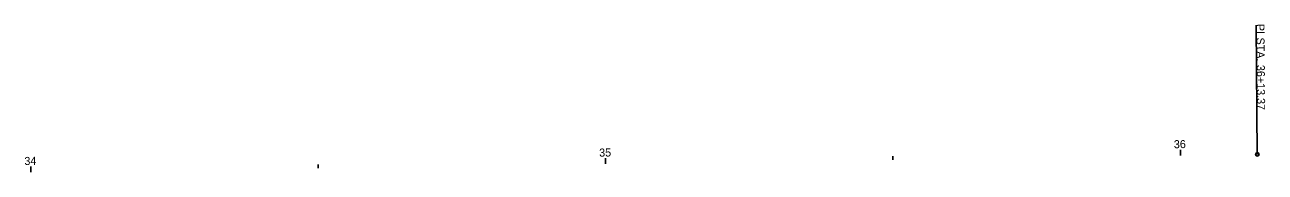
# Model space of a CAD drawing. Extents: x 1984146 to 1988426, y 752369 to 752822.
# Drawn here: x 1986317.5 to 1986533.3, y 752783 to 752808.7 of the extents above; entities that cross this region are included whole.
import ezdxf

# ---------------------------------------------------------------- set-up
doc = ezdxf.new("R2010")
doc.units = 0
for name, color, linetype in [('DR_P_Ditch', 7, 'Continuous'), ('DR_P_Drainage_Area', 7, 'Continuous'), ('DR_P_Storm_Sewer', 7, 'Continuous'), ('DT_X_Island', 7, 'Continuous'), ('MD_P_Intersection_MatchLine', 7, 'Continuous'), ('PV_X_COP', 7, 'Continuous')]:
    doc.layers.add(name, color=color, linetype=linetype)

msp = doc.modelspace()

# ---------------------------------------------------------------- linework, layer by layer
at = {"layer": 'DR_P_Ditch'}
for p, q in [((1986418.56, 752784.49), (1986418.54, 752785.49)), ((1986518.55, 752785.95), (1986518.54, 752786.55)), ((1986318.57, 752783.03), (1986318.56, 752783.63))]:
    msp.add_line(p, q, dxfattribs=at)
at = {"layer": 'DR_P_Drainage_Area'}
for p, q in [((1986418.56, 752784.49), (1986418.54, 752785.49)), ((1986468.55, 752785.22), (1986468.55, 752785.82)), ((1986518.55, 752785.95), (1986518.53, 752786.95)), ((1986318.57, 752783.03), (1986318.56, 752784.03)), ((1986368.56, 752783.76), (1986368.56, 752784.36))]:
    msp.add_line(p, q, dxfattribs=at)
at = {"layer": 'DR_P_Storm_Sewer'}
msp.add_line((1986531.92, 752786.15), (1986531.74, 752808.65), dxfattribs=at)
msp.add_circle((1986531.92, 752786.15), 0.3, dxfattribs=at)
at = {"layer": 'DT_X_Island'}
msp.add_line((1986531.92, 752786.15), (1986531.74, 752808.65), dxfattribs=at)
msp.add_circle((1986531.92, 752786.15), 0.3, dxfattribs=at)
at = {"layer": 'MD_P_Intersection_MatchLine'}
msp.add_line((1986418.56, 752784.49), (1986418.55, 752785.09), dxfattribs=at)
at = {"layer": 'PV_X_COP'}
msp.add_line((1986531.92, 752786.15), (1986531.74, 752808.65), dxfattribs=at)
msp.add_circle((1986531.92, 752786.15), 0.3, dxfattribs=at)

# ---------------------------------------------------------------- texts
at = {"layer": 'DR_P_Ditch'}
msp.add_text('35', height=1.4, rotation=0.8368, dxfattribs=at).set_placement((1986417.45, 752785.75))
at = {"layer": 'DR_P_Drainage_Area'}
for s, p in [('36', (1986517.41, 752787.21)), ('34', (1986317.47, 752784.29)), ('35', (1986417.45, 752785.75))]:
    msp.add_text(s, height=1.4, rotation=0.8368, dxfattribs=at).set_placement(p)
at = {"layer": 'DR_P_Storm_Sewer'}
for s, p in [('PI', (1986531.76, 752808.86)), (' STA. ', (1986531.77, 752807.01)), ('36+13.37', (1986531.82, 752801.72))]:
    msp.add_text(s, height=1.4, rotation=270.4566, dxfattribs=at).set_placement(p)
at = {"layer": 'DT_X_Island'}
for s, p in [('PI', (1986531.76, 752808.86)), (' STA. ', (1986531.77, 752807.01)), ('36+13.37', (1986531.82, 752801.72))]:
    msp.add_text(s, height=1.4, rotation=270.4566, dxfattribs=at).set_placement(p)
at = {"layer": 'PV_X_COP'}
for s, p in [('PI', (1986531.76, 752808.86)), (' STA. ', (1986531.77, 752807.01)), ('36+13.37', (1986531.82, 752801.72))]:
    msp.add_text(s, height=1.4, rotation=270.4566, dxfattribs=at).set_placement(p)

doc.saveas('drawing.dxf')
